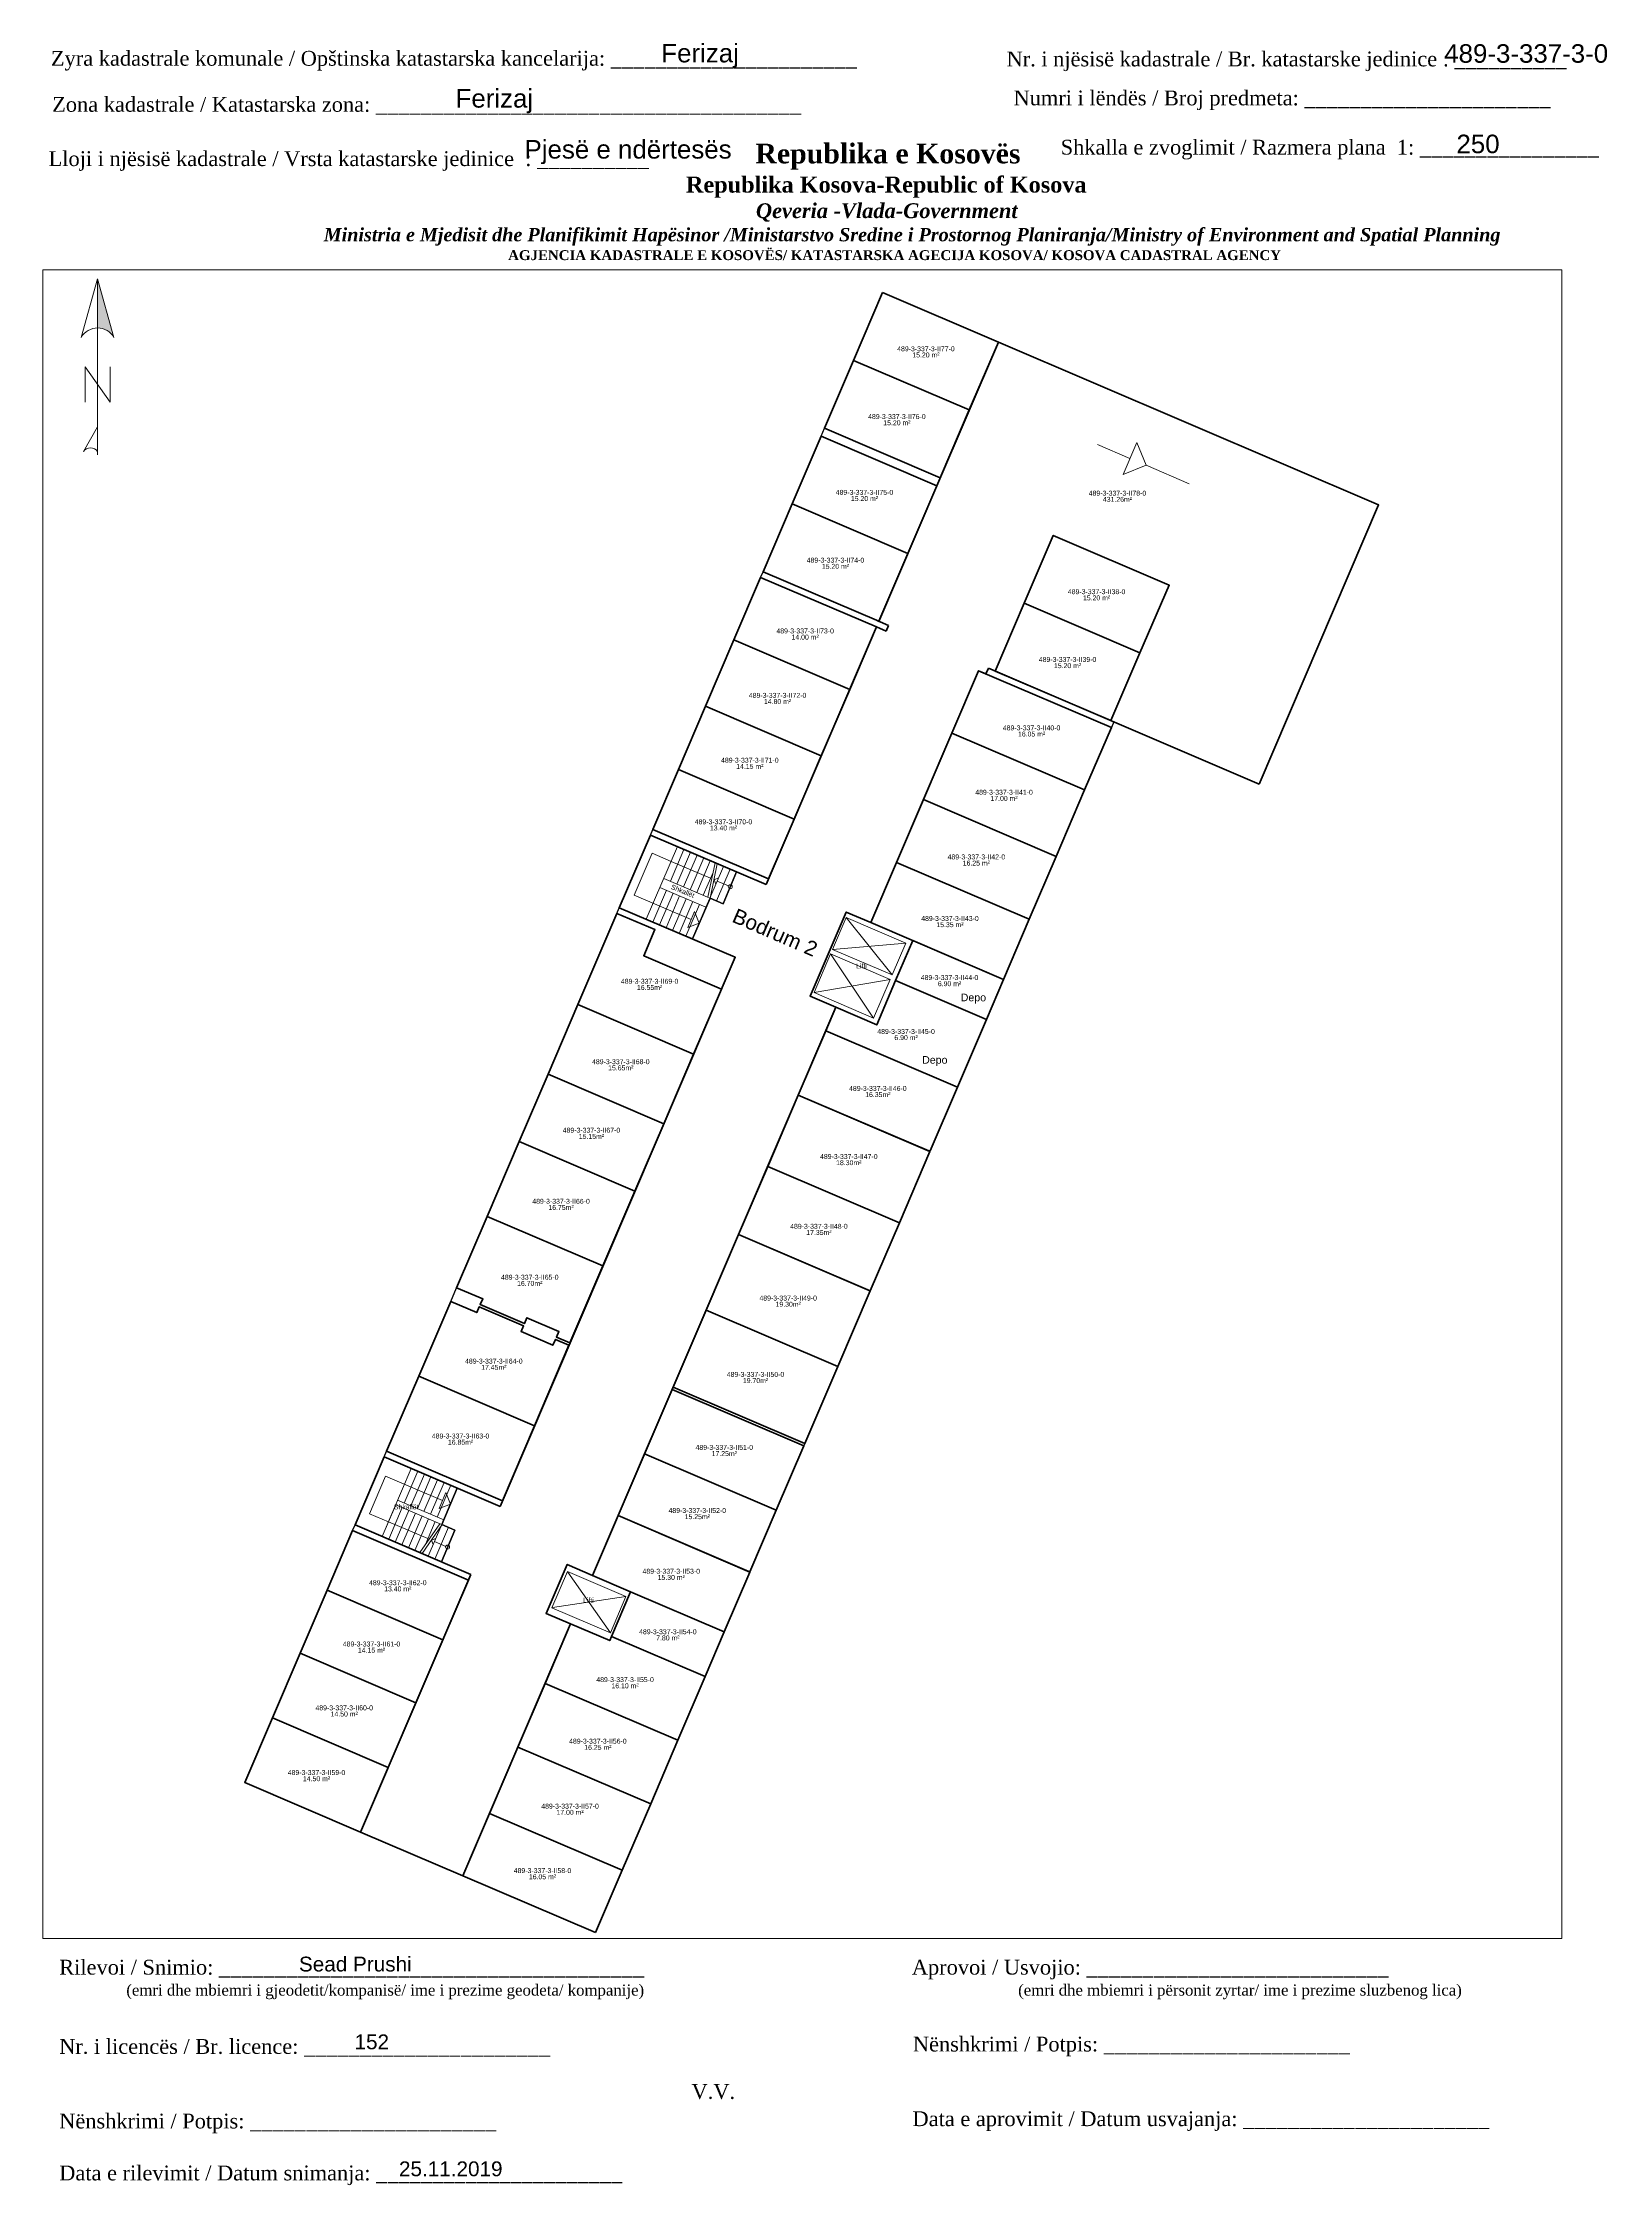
# Paper-space layout 'bodrumi-nj' of a CAD drawing. Header units: metres, sheet in millimetres. Extents: x 1 to 212, y 2 to 291.
# The model-space entities are those that its viewports show. They can reach past a viewport. Long polylines and large blocks are cut down to what shows.
import ezdxf
from ezdxf.enums import TextEntityAlignment as Align

# ---------------------------------------------------------------- set-up
doc = ezdxf.new("R2010")
doc.units = ezdxf.units.M
doc.layers.get('0').update_dxf_attribs({"lineweight": 0})
for name, color, linetype in [('Bodrumi_2_Unioni_337_Feri', 7, 'Continuous'), ('Nr te njesive', 7, 'Continuous'), ('siperfaqet e njesive', 7, 'Continuous')]:
    doc.layers.add(name, color=color, linetype=linetype)
for name, color, linetype, lineweight in [('depo', 1, 'Continuous', 0), ('Etazha', 7, 'Continuous', 0), ('Korniza e jashtme', 7, 'Continuous', 0), ('Korniza e jashtme txt', 7, 'Continuous', 0)]:
    doc.layers.add(name, color=color, linetype=linetype, lineweight=lineweight)
doc.styles.get("Standard").update_dxf_attribs({"font": 'arial.ttf'})

# ---------------------------------------------------------------- blocks, each defined once
blk = doc.blocks.new('*U54')
at = {"linetype": 'ByBlock', "lineweight": -2}
blk.add_hatch(color=0, dxfattribs=at).paths.add_polyline_path([(0, 562), (0, 301, -0.269143), (87, 250)])
at = {"color": 0, "linetype": 'ByBlock', "lineweight": -2}
for points in [[(87, 250, 0.580323), (-87, 250), (0, 562), (87, 250), (0, 562), (0, 300)], [(0, -356, 0.5), (-75, -356), (0, -225)]]:
    blk.add_lwpolyline(points, format="xyb", dxfattribs=at)
for points in [[(0, -375), (0, 562)], [(-66, -94), (-66, 94), (66, -94), (66, 94)]]:
    blk.add_lwpolyline(points, dxfattribs=at)

msp = doc.modelspace()

# ---------------------------------------------------------------- linework, layer by layer
at = {"lineweight": 35}
for p, q in [((7511880.627, 4693163.202, 623.177), (7511881.802, 4693165.949, 623.177)), ((7511880.627, 4693163.202, 623.177), (7511881.802, 4693165.949, 623.177)), ((7511881.802, 4693165.949, 623.177), (7511886.491, 4693163.942, 623.177)), ((7511881.802, 4693165.949, 623.177), (7511886.491, 4693163.942, 623.177)), ((7511884.002, 4693158.127, 623.177), (7511886.491, 4693163.942, 623.177)), ((7511886.491, 4693163.942, 623.177), (7511885.315, 4693161.196, 623.177)), ((7511886.491, 4693163.942, 623.177), (7511885.315, 4693161.196, 623.177)), ((7511886.491, 4693163.942, 623.177), (7511901.89, 4693157.352, 623.177)), ((7511886.491, 4693163.942, 623.177), (7511886.491, 4693163.942, 623.177)), ((7511880.627, 4693163.202, 623.177), (7511879.451, 4693160.456, 623.177)), ((7511880.627, 4693163.202, 623.177), (7511879.451, 4693160.456, 623.177)), ((7511885.315, 4693161.196, 623.177), (7511880.627, 4693163.202, 623.177)), ((7511885.315, 4693161.196, 623.177), (7511880.627, 4693163.202, 623.177)), ((7511885.315, 4693161.196, 623.177), (7511880.627, 4693163.202, 623.177)), ((7511885.315, 4693161.196, 623.177), (7511880.627, 4693163.202, 623.177)), ((7511884.14, 4693158.449, 623.177), (7511885.315, 4693161.196, 623.177)), ((7511884.14, 4693158.449, 623.177), (7511885.315, 4693161.196, 623.177)), ((7511879.451, 4693160.456, 623.177), (7511884.14, 4693158.449, 623.177)), ((7511879.451, 4693160.456, 623.177), (7511884.14, 4693158.449, 623.177)), ((7511878.138, 4693157.387, 623.177), (7511879.314, 4693160.134, 623.177)), ((7511879.314, 4693160.134, 623.177), (7511884.002, 4693158.127, 623.177)), ((7511881.649, 4693152.628, 623.177), (7511884.002, 4693158.127, 623.177)), ((7511884.002, 4693158.127, 623.177), (7511882.827, 4693155.381, 623.177)), ((7511884.002, 4693158.127, 623.177), (7511884.002, 4693158.127, 623.177)), ((7511878.138, 4693157.387, 623.177), (7511876.963, 4693154.641, 623.177)), ((7511882.827, 4693155.381, 623.177), (7511878.138, 4693157.387, 623.177)), ((7511882.827, 4693155.381, 623.177), (7511878.138, 4693157.387, 623.177)), ((7511901.89, 4693157.352, 623.177), (7511897.051, 4693146.044, 623.177)), ((7511888.714, 4693156.111, 623.177), (7511887.539, 4693153.364, 623.177)), ((7511893.403, 4693154.104, 623.177), (7511888.714, 4693156.111, 623.177)), ((7511881.651, 4693152.634, 623.177), (7511882.827, 4693155.381, 623.177)), ((7511875.783, 4693151.883, 623.177), (7511876.864, 4693154.411, 623.177)), ((7511876.864, 4693154.411, 623.177), (7511881.553, 4693152.405, 623.177)), ((7511876.963, 4693154.641, 623.177), (7511881.651, 4693152.634, 623.177)), ((7511892.227, 4693151.358, 623.177), (7511893.403, 4693154.104, 623.177)), ((7511882.042, 4693152.467, 623.177), (7511881.582, 4693152.664, 623.177)), ((7511881.582, 4693152.664, 623.177), (7511881.649, 4693152.628, 623.177)), ((7511886.363, 4693150.618, 623.177), (7511887.539, 4693153.364, 623.177)), ((7511887.539, 4693153.364, 623.177), (7511892.227, 4693151.358, 623.177)), ((7511887.539, 4693153.364, 623.177), (7511892.227, 4693151.358, 623.177)), ((7511875.783, 4693151.883, 623.177), (7511874.632, 4693149.194, 623.177)), ((7511880.471, 4693149.876, 623.177), (7511875.783, 4693151.883, 623.177)), ((7511880.471, 4693149.876, 623.177), (7511875.783, 4693151.883, 623.177)), ((7511877.088, 4693141.97, 623.177), (7511881.553, 4693152.405, 623.177)), ((7511881.553, 4693152.405, 623.177), (7511880.471, 4693149.876, 623.177)), ((7511881.553, 4693152.405, 623.177), (7511881.944, 4693152.237, 623.177)), ((7511881.944, 4693152.237, 623.177), (7511882.042, 4693152.467, 623.177)), ((7511892.227, 4693151.358, 623.177), (7511891.052, 4693148.611, 623.177)), ((7511885.69, 4693150.634, 623.177), (7511881.323, 4693140.429, 623.177)), ((7511884.608, 4693148.106, 623.177), (7511885.69, 4693150.634, 623.177)), ((7511885.69, 4693150.634, 623.177), (7511891.068, 4693148.332, 623.177)), ((7511885.989, 4693150.506, 623.177), (7511885.69, 4693150.634, 623.177)), ((7511886.087, 4693150.736, 623.177), (7511885.989, 4693150.506, 623.177)), ((7511897.051, 4693146.044, 623.177), (7511886.087, 4693150.736, 623.177)), ((7511891.052, 4693148.611, 623.177), (7511886.363, 4693150.618, 623.177)), ((7511873.534, 4693146.629, 623.177), (7511874.632, 4693149.194, 623.177)), ((7511874.632, 4693149.194, 623.177), (7511879.32, 4693147.188, 623.177)), ((7511874.632, 4693149.194, 623.177), (7511879.32, 4693147.188, 623.177)), ((7511879.32, 4693147.188, 623.177), (7511880.471, 4693149.876, 623.177)), ((7511891.068, 4693148.332, 623.177), (7511889.986, 4693145.804, 623.177)), ((7511884.608, 4693148.106, 623.177), (7511883.458, 4693145.417, 623.177)), ((7511889.986, 4693145.804, 623.177), (7511884.608, 4693148.106, 623.177)), ((7511889.986, 4693145.804, 623.177), (7511884.608, 4693148.106, 623.177)), ((7511873.534, 4693146.629, 623.177), (7511872.497, 4693144.206, 623.177)), ((7511878.223, 4693144.622, 623.177), (7511873.534, 4693146.629, 623.177)), ((7511878.223, 4693144.622, 623.177), (7511873.534, 4693146.629, 623.177)), ((7511879.32, 4693147.188, 623.177), (7511878.223, 4693144.622, 623.177)), ((7511888.836, 4693143.115, 623.177), (7511889.986, 4693145.804, 623.177)), ((7511883.458, 4693145.417, 623.177), (7511882.366, 4693142.866, 623.177)), ((7511883.458, 4693145.417, 623.177), (7511888.836, 4693143.115, 623.177)), ((7511888.836, 4693143.115, 623.177), (7511883.458, 4693145.417, 623.177)), ((7511871.14, 4693141.035, 623.177), (7511872.399, 4693143.976, 623.177)), ((7511872.399, 4693143.976, 623.177), (7511877.088, 4693141.97, 623.177)), ((7511872.497, 4693144.206, 623.177), (7511877.186, 4693142.2, 623.177)), ((7511877.186, 4693142.2, 623.177), (7511878.223, 4693144.622, 623.177)), ((7511887.744, 4693140.564, 623.177), (7511888.836, 4693143.115, 623.177)), ((7511882.366, 4693142.866, 623.177), (7511881.323, 4693140.429, 623.177)), ((7511882.366, 4693142.866, 623.177), (7511887.744, 4693140.564, 623.177)), ((7511887.744, 4693140.564, 623.177), (7511882.366, 4693142.866, 623.177)), ((7511869.46, 4693137.11, 623.177), (7511871.041, 4693140.805, 623.177)), ((7511871.041, 4693140.805, 623.177), (7511872.583, 4693140.145, 623.177)), ((7511875.828, 4693139.028, 623.177), (7511871.14, 4693141.035, 623.177)), ((7511880.335, 4693140.852, 623.177), (7511878.877, 4693137.446, 623.177)), ((7511881.323, 4693140.429, 623.177), (7511880.335, 4693140.852, 623.177)), ((7511881.323, 4693140.429, 623.177), (7511886.701, 4693138.128, 623.177)), ((7511886.701, 4693138.128, 623.177), (7511887.744, 4693140.564, 623.177)), ((7511872.583, 4693140.145, 623.177), (7511872.131, 4693139.091, 623.177)), ((7511883.024, 4693139.701, 623.177), (7511882.331, 4693138.083, 623.177)), ((7511886.701, 4693138.128, 623.177), (7511883.024, 4693139.701, 623.177)), ((7511866.31, 4693116.785, 623.177), (7511875.828, 4693139.028, 623.177)), ((7511872.131, 4693139.091, 623.177), (7511875.278, 4693137.741, 623.177)), ((7511882.331, 4693138.083, 623.177), (7511881.566, 4693136.296, 623.177)), ((7511882.331, 4693138.083, 623.177), (7511886.009, 4693136.51, 623.177)), ((7511886.009, 4693136.51, 623.177), (7511882.331, 4693138.083, 623.177)), ((7511886.009, 4693136.51, 623.177), (7511886.701, 4693138.128, 623.177)), ((7511869.46, 4693137.11, 623.177), (7511868.254, 4693134.292, 623.177)), ((7511874.149, 4693135.103, 623.177), (7511869.46, 4693137.11, 623.177)), ((7511874.149, 4693135.103, 623.177), (7511869.46, 4693137.11, 623.177)), ((7511879.911, 4693137.004, 623.177), (7511870.06, 4693113.984, 623.177)), ((7511875.278, 4693137.741, 623.177), (7511874.149, 4693135.103, 623.177)), ((7511878.877, 4693137.446, 623.177), (7511879.911, 4693137.004, 623.177)), ((7511879.911, 4693137.004, 623.177), (7511879.5, 4693136.043, 623.177)), ((7511881.566, 4693136.296, 623.177), (7511879.911, 4693137.004, 623.177)), ((7511879.5, 4693136.043, 623.177), (7511878.389, 4693133.446, 623.177)), ((7511879.5, 4693136.043, 623.177), (7511884.833, 4693133.761, 623.177)), ((7511884.833, 4693133.761, 623.177), (7511879.5, 4693136.043, 623.177)), ((7511884.833, 4693133.761, 623.177), (7511886.009, 4693136.51, 623.177)), ((7511867.086, 4693131.561, 623.177), (7511868.254, 4693134.292, 623.177)), ((7511868.254, 4693134.292, 623.177), (7511872.943, 4693132.285, 623.177)), ((7511868.254, 4693134.292, 623.177), (7511872.943, 4693132.285, 623.177)), ((7511872.943, 4693132.285, 623.177), (7511874.149, 4693135.103, 623.177)), ((7511877.15, 4693130.55, 623.177), (7511878.389, 4693133.446, 623.177)), ((7511878.389, 4693133.446, 623.177), (7511883.675, 4693131.184, 623.177)), ((7511878.389, 4693133.446, 623.177), (7511883.721, 4693131.164, 623.177)), ((7511883.731, 4693131.187, 623.177), (7511884.833, 4693133.761, 623.177)), ((7511872.943, 4693132.285, 623.177), (7511871.774, 4693129.555, 623.177)), ((7511865.789, 4693128.532, 623.177), (7511867.086, 4693131.561, 623.177)), ((7511867.086, 4693131.561, 623.177), (7511871.774, 4693129.555, 623.177)), ((7511871.774, 4693129.555, 623.177), (7511867.086, 4693131.561, 623.177)), ((7511883.721, 4693131.164, 623.177), (7511882.482, 4693128.268, 623.177)), ((7511883.675, 4693131.184, 623.177), (7511883.731, 4693131.187, 623.177)), ((7511877.15, 4693130.55, 623.177), (7511875.969, 4693127.792, 623.177)), ((7511882.482, 4693128.268, 623.177), (7511877.15, 4693130.55, 623.177)), ((7511882.482, 4693128.268, 623.177), (7511877.15, 4693130.55, 623.177)), ((7511871.774, 4693129.555, 623.177), (7511870.478, 4693126.526, 623.177)), ((7511865.789, 4693128.532, 623.177), (7511864.552, 4693125.641, 623.177)), ((7511870.478, 4693126.526, 623.177), (7511865.789, 4693128.532, 623.177)), ((7511870.478, 4693126.526, 623.177), (7511865.789, 4693128.532, 623.177)), ((7511881.301, 4693125.51, 623.177), (7511882.482, 4693128.268, 623.177)), ((7511875.969, 4693127.792, 623.177), (7511874.661, 4693124.735, 623.177)), ((7511875.969, 4693127.792, 623.177), (7511881.255, 4693125.53, 623.177)), ((7511881.301, 4693125.51, 623.177), (7511875.969, 4693127.792, 623.177)), ((7511869.142, 4693123.405, 623.177), (7511870.478, 4693126.526, 623.177)), ((7511864.552, 4693125.641, 623.177), (7511865.609, 4693125.189, 623.177)), ((7511863.018, 4693122.056, 623.177), (7511864.316, 4693125.09, 623.177)), ((7511864.316, 4693125.09, 623.177), (7511865.373, 4693124.637, 623.177)), ((7511865.373, 4693124.637, 623.177), (7511865.472, 4693124.867, 623.177)), ((7511865.472, 4693124.867, 623.177), (7511867.264, 4693124.1, 623.177)), ((7511865.609, 4693125.189, 623.177), (7511865.511, 4693124.959, 623.177)), ((7511865.511, 4693124.959, 623.177), (7511867.304, 4693124.192, 623.177)), ((7511879.993, 4693122.453, 623.177), (7511881.301, 4693125.51, 623.177)), ((7511881.255, 4693125.53, 623.177), (7511881.301, 4693125.51, 623.177)), ((7511867.264, 4693124.1, 623.177), (7511867.166, 4693123.87, 623.177)), ((7511867.166, 4693123.87, 623.177), (7511868.453, 4693123.319, 623.177)), ((7511867.304, 4693124.192, 623.177), (7511867.402, 4693124.421, 623.177)), ((7511867.402, 4693124.421, 623.177), (7511868.689, 4693123.871, 623.177)), ((7511868.689, 4693123.871, 623.177), (7511868.591, 4693123.641, 623.177)), ((7511874.661, 4693124.735, 623.177), (7511873.323, 4693121.61, 623.177)), ((7511874.661, 4693124.735, 623.177), (7511879.993, 4693122.453, 623.177)), ((7511879.993, 4693122.453, 623.177), (7511874.661, 4693124.735, 623.177)), ((7511874.661, 4693124.735, 623.177), (7511874.661, 4693124.735, 623.177)), ((7511869.103, 4693123.313, 623.177), (7511867.706, 4693120.049, 623.177)), ((7511868.453, 4693123.319, 623.177), (7511868.551, 4693123.549, 623.177)), ((7511868.551, 4693123.549, 623.177), (7511869.103, 4693123.313, 623.177)), ((7511868.591, 4693123.641, 623.177), (7511869.142, 4693123.405, 623.177)), ((7511878.656, 4693119.328, 623.177), (7511879.993, 4693122.453, 623.177)), ((7511863.018, 4693122.056, 623.177), (7511861.719, 4693119.022, 623.177)), ((7511867.706, 4693120.049, 623.177), (7511863.018, 4693122.056, 623.177)), ((7511867.706, 4693120.049, 623.177), (7511863.018, 4693122.056, 623.177)), ((7511872.168, 4693118.909, 623.177), (7511873.286, 4693121.523, 623.177)), ((7511873.286, 4693121.523, 623.177), (7511878.618, 4693119.241, 623.177)), ((7511873.323, 4693121.61, 623.177), (7511878.656, 4693119.328, 623.177)), ((7511866.408, 4693117.015, 623.177), (7511867.706, 4693120.049, 623.177)), ((7511860.441, 4693116.034, 623.177), (7511861.621, 4693118.792, 623.177)), ((7511861.621, 4693118.792, 623.177), (7511866.31, 4693116.785, 623.177)), ((7511861.719, 4693119.022, 623.177), (7511866.408, 4693117.015, 623.177)), ((7511872.168, 4693118.909, 623.177), (7511871.1, 4693116.415, 623.177)), ((7511877.5, 4693116.627, 623.177), (7511872.168, 4693118.909, 623.177)), ((7511877.5, 4693116.627, 623.177), (7511872.168, 4693118.909, 623.177)), ((7511878.618, 4693119.241, 623.177), (7511877.5, 4693116.627, 623.177)), ((7511871.1, 4693116.415, 623.177), (7511870.06, 4693113.984, 623.177)), ((7511871.1, 4693116.415, 623.177), (7511876.385, 4693114.148, 623.177)), ((7511876.433, 4693114.128, 623.177), (7511871.1, 4693116.415, 623.177)), ((7511876.431, 4693114.129, 623.177), (7511877.5, 4693116.627, 623.177)), ((7511860.342, 4693115.804, 623.177), (7511859.309, 4693113.391, 623.177)), ((7511865.031, 4693113.798, 623.177), (7511860.342, 4693115.804, 623.177)), ((7511865.129, 4693114.027, 623.177), (7511860.441, 4693116.034, 623.177)), ((7511869.026, 4693114.427, 623.177), (7511868.18, 4693112.45, 623.177)), ((7511870.06, 4693113.984, 623.177), (7511869.026, 4693114.427, 623.177)), ((7511860.664, 4693103.593, 623.177), (7511865.129, 4693114.027, 623.177)), ((7511863.998, 4693111.384, 623.177), (7511865.031, 4693113.798, 623.177)), ((7511870.06, 4693113.984, 623.177), (7511871.6, 4693113.325, 623.177)), ((7511875.392, 4693111.702, 623.177), (7511876.433, 4693114.128, 623.177)), ((7511876.385, 4693114.148, 623.177), (7511876.431, 4693114.129, 623.177)), ((7511858.217, 4693110.839, 623.177), (7511859.309, 4693113.391, 623.177)), ((7511859.309, 4693113.391, 623.177), (7511863.998, 4693111.384, 623.177)), ((7511859.309, 4693113.391, 623.177), (7511863.998, 4693111.384, 623.177)), ((7511870.825, 4693111.514, 623.177), (7511871.6, 4693113.325, 623.177)), ((7511871.6, 4693113.325, 623.177), (7511875.392, 4693111.702, 623.177)), ((7511871.6, 4693113.325, 623.177), (7511875.392, 4693111.702, 623.177)), ((7511869.168, 4693112.027, 623.177), (7511864.801, 4693101.822, 623.177)), ((7511869.168, 4693112.027, 623.177), (7511868.135, 4693109.614, 623.177)), ((7511868.18, 4693112.45, 623.177), (7511869.168, 4693112.027, 623.177)), ((7511870.754, 4693111.348, 623.177), (7511869.168, 4693112.027, 623.177)), ((7511863.998, 4693111.384, 623.177), (7511862.906, 4693108.833, 623.177)), ((7511870.824, 4693111.514, 623.177), (7511870.754, 4693111.348, 623.177)), ((7511874.616, 4693109.891, 623.177), (7511870.824, 4693111.514, 623.177)), ((7511874.615, 4693109.892, 623.177), (7511870.825, 4693111.514, 623.177)), ((7511875.392, 4693111.702, 623.177), (7511874.615, 4693109.892, 623.177)), ((7511858.217, 4693110.839, 623.177), (7511857.096, 4693108.219, 623.177)), ((7511862.906, 4693108.833, 623.177), (7511858.217, 4693110.839, 623.177)), ((7511862.906, 4693108.833, 623.177), (7511858.217, 4693110.839, 623.177)), ((7511868.135, 4693109.614, 623.177), (7511867.033, 4693107.039, 623.177)), ((7511868.135, 4693109.614, 623.177), (7511873.513, 4693107.312, 623.177)), ((7511873.513, 4693107.312, 623.177), (7511868.135, 4693109.614, 623.177)), ((7511873.513, 4693107.312, 623.177), (7511874.616, 4693109.891, 623.177)), ((7511861.785, 4693106.213, 623.177), (7511862.906, 4693108.833, 623.177)), ((7511855.975, 4693105.599, 623.177), (7511857.096, 4693108.219, 623.177)), ((7511857.096, 4693108.219, 623.177), (7511861.785, 4693106.213, 623.177)), ((7511857.096, 4693108.219, 623.177), (7511861.785, 4693106.213, 623.177)), ((7511867.033, 4693107.039, 623.177), (7511865.883, 4693104.35, 623.177)), ((7511867.033, 4693107.039, 623.177), (7511872.412, 4693104.738, 623.177)), ((7511872.412, 4693104.738, 623.177), (7511867.033, 4693107.039, 623.177)), ((7511872.412, 4693104.738, 623.177), (7511873.513, 4693107.312, 623.177)), ((7511861.785, 4693106.213, 623.177), (7511860.664, 4693103.593, 623.177)), ((7511860.664, 4693103.593, 623.177), (7511855.975, 4693105.599, 623.177)), ((7511865.883, 4693104.35, 623.177), (7511864.801, 4693101.822, 623.177)), ((7511865.883, 4693104.35, 623.177), (7511871.261, 4693102.049, 623.177)), ((7511871.261, 4693102.049, 623.177), (7511865.883, 4693104.35, 623.177)), ((7511871.261, 4693102.049, 623.177), (7511872.412, 4693104.738, 623.177)), ((7511864.801, 4693101.822, 623.177), (7511860.664, 4693103.593, 623.177)), ((7511864.801, 4693101.822, 623.177), (7511870.179, 4693099.521, 623.177)), ((7511870.179, 4693099.521, 623.177), (7511871.261, 4693102.049, 623.177))]:
    msp.add_line(p, q, dxfattribs=at).dxf.unprotected_set("ltscale", 0)
for p, q in [((7511890.507, 4693159.794, 623.177), (7511891.823, 4693159.231, 623.177)), ((7511891.545, 4693158.581, 623.177), (7511892.101, 4693159.881, 623.177)), ((7511892.101, 4693159.881, 623.177), (7511892.473, 4693158.952, 623.177)), ((7511892.473, 4693158.952, 623.177), (7511891.545, 4693158.581, 623.177)), ((7511892.473, 4693158.952, 623.177), (7511894.222, 4693158.204, 623.177)), ((7511871.746, 4693141.537, 623.177), (7511872.473, 4693143.237, 623.177)), ((7511872.233, 4693140.567, 623.177), (7511873.492, 4693143.509, 623.177)), ((7511872.473, 4693143.237, 623.177), (7511873.237, 4693142.911, 623.177)), ((7511872.941, 4693142.221, 623.177), (7511875.341, 4693141.195, 623.177)), ((7511872.784, 4693141.854, 623.177), (7511874.65, 4693141.055, 623.177)), ((7511861.676, 4693118.007, 623.177), (7511861.027, 4693116.49, 623.177)), ((7511862.714, 4693118.324, 623.177), (7511861.534, 4693115.566, 623.177)), ((7511862.164, 4693117.037, 623.177), (7511864.03, 4693116.238, 623.177)), ((7511861.027, 4693116.49, 623.177), (7511861.79, 4693116.164, 623.177)), ((7511862.085, 4693116.853, 623.177), (7511864.484, 4693115.826, 623.177))]:
    msp.add_line(p, q).dxf.unprotected_set("ltscale", 0)
for p, q in [((7511875.892, 4693142.482, 623.177), (7511875.341, 4693141.195, 623.177)), ((7511874.808, 4693141.423, 623.177), (7511874.1, 4693139.768, 623.177)), ((7511864.581, 4693117.525, 623.177), (7511863.951, 4693116.054, 623.177)), ((7511864.484, 4693115.826, 623.177), (7511863.934, 4693114.539, 623.177))]:
    msp.add_line(p, q)
at = {"elevation": 623.177}
for points in [[(7511873.208, 4693142.107), (7511873.759, 4693143.394)], [(7511873.475, 4693141.993), (7511874.026, 4693143.28)], [(7511873.741, 4693141.879), (7511874.292, 4693143.166)], [(7511874.008, 4693141.765), (7511874.559, 4693143.052)], [(7511874.836, 4693142.226), (7511873.237, 4693142.911)], [(7511874.275, 4693141.651), (7511874.825, 4693142.938)], [(7511874.541, 4693141.537), (7511874.937, 4693142.463)], [(7511874.733, 4693141.455), (7511875.017, 4693142.856)], [(7511874.808, 4693141.423), (7511875.359, 4693142.71)], [(7511874.827, 4693141.415), (7511875.111, 4693142.816)], [(7511874.979, 4693142.167), (7511875.157, 4693142.238)], [(7511874.979, 4693142.167), (7511875.051, 4693141.99)], [(7511875.074, 4693141.309), (7511875.625, 4693142.596)], [(7511875.563, 4693141.916), (7511875.103, 4693142.112)], [(7511875.668, 4693141.958), (7511875.892, 4693142.482)], [(7511872.5, 4693140.452), (7511873.051, 4693141.74)], [(7511872.766, 4693140.338), (7511873.317, 4693141.625)], [(7511873.033, 4693140.224), (7511873.584, 4693141.511)], [(7511873.3, 4693140.11), (7511873.851, 4693141.397)], [(7511873.566, 4693139.996), (7511874.117, 4693141.283)], [(7511875.341, 4693141.195), (7511875.605, 4693141.811)], [(7511873.833, 4693139.882), (7511874.384, 4693141.169)], [(7511874.375, 4693140.411), (7511874.189, 4693140.876), (7511873.911, 4693140.226), (7511874.375, 4693140.411)], [(7511874.1, 4693139.768), (7511874.65, 4693141.055)], [(7511880.329, 4693140.637), (7511882.19, 4693138.313)], [(7511882.742, 4693139.604), (7511879.776, 4693139.346)], [(7511879.698, 4693139.162), (7511881.442, 4693136.566)], [(7511882.111, 4693138.129), (7511879.029, 4693137.599)], [(7511862.981, 4693118.21), (7511862.43, 4693116.923)], [(7511863.248, 4693118.096), (7511862.697, 4693116.809)], [(7511863.514, 4693117.982), (7511862.963, 4693116.695)], [(7511863.781, 4693117.868), (7511863.23, 4693116.581)], [(7511864.047, 4693117.754), (7511863.497, 4693116.466)], [(7511864.314, 4693117.639), (7511863.763, 4693116.352)], [(7511864.305, 4693116.882), (7511863.841, 4693116.696), (7511864.119, 4693117.346), (7511864.305, 4693116.882)], [(7511864.581, 4693117.525), (7511864.03, 4693116.238)], [(7511862.046, 4693116.761), (7511861.534, 4693115.566)], [(7511863.389, 4693115.479), (7511861.79, 4693116.164)], [(7511862.351, 4693116.739), (7511861.801, 4693115.452)], [(7511862.618, 4693116.625), (7511862.067, 4693115.338)], [(7511862.885, 4693116.511), (7511862.334, 4693115.224)], [(7511863.151, 4693116.397), (7511862.6, 4693115.11)], [(7511863.418, 4693116.283), (7511862.867, 4693114.996)], [(7511863.876, 4693116.086), (7511863.059, 4693114.913)], [(7511863.685, 4693116.169), (7511863.288, 4693115.243)], [(7511863.97, 4693116.046), (7511863.153, 4693114.873)], [(7511863.951, 4693116.054), (7511863.4, 4693114.767)], [(7511863.531, 4693115.416), (7511863.708, 4693115.487)], [(7511863.531, 4693115.416), (7511863.602, 4693115.239)], [(7511864.116, 4693115.168), (7511863.656, 4693115.365)], [(7511864.218, 4693115.94), (7511863.667, 4693114.653)], [(7511864.484, 4693115.826), (7511864.221, 4693115.21)], [(7511864.158, 4693115.063), (7511863.934, 4693114.539)], [(7511870.779, 4693111.664), (7511869.052, 4693114.122)], [(7511871.409, 4693113.135), (7511868.438, 4693112.687)]]:
    msp.add_lwpolyline(points, dxfattribs=at)
at = {"elevation": 623.177, "flags": 128}
for points in [[(7511875.892, 4693142.482), (7511875.341, 4693141.195)], [(7511874.808, 4693141.423), (7511874.1, 4693139.768)]]:
    msp.add_lwpolyline(points, dxfattribs=at)
at = {"ltscale": 10, "elevation": 623.177}
for points in [[(7511871.746, 4693141.537), (7511874.05, 4693140.551)], [(7511874.65, 4693141.055), (7511874.808, 4693141.423)], [(7511861.676, 4693118.007), (7511863.98, 4693117.021)], [(7511864.03, 4693116.238), (7511863.951, 4693116.054)]]:
    msp.add_lwpolyline(points, dxfattribs=at)
at = {"elevation": 623.177}
for points in [[(7511879.776, 4693139.346), (7511882.19, 4693138.313), (7511882.742, 4693139.604), (7511880.329, 4693140.637)], [(7511879.698, 4693139.162), (7511882.111, 4693138.129), (7511881.442, 4693136.566), (7511879.029, 4693137.599)], [(7511869.042, 4693114.148), (7511871.409, 4693113.135), (7511870.779, 4693111.664), (7511868.412, 4693112.677)]]:
    msp.add_lwpolyline(points, close=True, dxfattribs=at)
for centre in [(7511875.636, 4693141.884, 623.177), (7511864.189, 4693115.137, 623.177)]:
    msp.add_circle(centre, 0.08)
at = {"layer": 'Bodrumi_2_Unioni_337_Feri'}
for points in [[(7511886.491, 4693163.942), (7511885.315, 4693161.196), (7511880.627, 4693163.202), (7511881.802, 4693165.949), (7511886.491, 4693163.942)], [(7511886.491, 4693163.942), (7511901.89, 4693157.352), (7511897.051, 4693146.044), (7511891.167, 4693148.562), (7511891.068, 4693148.332), (7511885.989, 4693150.506), (7511885.69, 4693150.634), (7511884.608, 4693148.106), (7511883.457, 4693145.417), (7511882.366, 4693142.866), (7511881.323, 4693140.429), (7511880.335, 4693140.852), (7511878.877, 4693137.446), (7511879.911, 4693137.004), (7511879.5, 4693136.043), (7511878.389, 4693133.446), (7511877.15, 4693130.55), (7511875.969, 4693127.792), (7511874.661, 4693124.735), (7511873.323, 4693121.61), (7511878.656, 4693119.328), (7511878.618, 4693119.241), (7511873.286, 4693121.523), (7511872.168, 4693118.909), (7511871.1, 4693116.415), (7511870.06, 4693113.984), (7511869.026, 4693114.427), (7511868.18, 4693112.45), (7511869.168, 4693112.027), (7511868.135, 4693109.614), (7511867.033, 4693107.039), (7511865.883, 4693104.35), (7511864.801, 4693101.822), (7511860.664, 4693103.593), (7511861.785, 4693106.213), (7511862.906, 4693108.833), (7511863.998, 4693111.384), (7511865.031, 4693113.798), (7511860.342, 4693115.804), (7511860.441, 4693116.034), (7511863.934, 4693114.539), (7511864.484, 4693115.826), (7511863.951, 4693116.054), (7511864.581, 4693117.525), (7511861.621, 4693118.792), (7511861.719, 4693119.022), (7511866.408, 4693117.015), (7511867.706, 4693120.049), (7511869.103, 4693123.313), (7511868.551, 4693123.549), (7511868.453, 4693123.319), (7511867.166, 4693123.87), (7511867.264, 4693124.1), (7511865.472, 4693124.867), (7511865.373, 4693124.637), (7511864.316, 4693125.09), (7511864.552, 4693125.641), (7511865.609, 4693125.189), (7511865.511, 4693124.959), (7511867.304, 4693124.192), (7511867.402, 4693124.421), (7511868.689, 4693123.871), (7511868.591, 4693123.641), (7511869.142, 4693123.405), (7511870.478, 4693126.526), (7511871.774, 4693129.555), (7511872.943, 4693132.285), (7511874.149, 4693135.103), (7511875.278, 4693137.741), (7511875.828, 4693139.028), (7511874.1, 4693139.768), (7511874.827, 4693141.415), (7511875.341, 4693141.194), (7511875.892, 4693142.482), (7511872.399, 4693143.977), (7511872.497, 4693144.206), (7511877.186, 4693142.2), (7511878.223, 4693144.622), (7511879.321, 4693147.188), (7511880.471, 4693149.876), (7511881.553, 4693152.405), (7511876.864, 4693154.411), (7511876.963, 4693154.641), (7511881.582, 4693152.664), (7511881.651, 4693152.634), (7511882.827, 4693155.381), (7511884.002, 4693158.127), (7511879.314, 4693160.134), (7511879.451, 4693160.456), (7511884.14, 4693158.449), (7511885.315, 4693161.196), (7511886.491, 4693163.942)], [(7511885.315, 4693161.196), (7511884.14, 4693158.449), (7511879.451, 4693160.456), (7511880.627, 4693163.202), (7511885.315, 4693161.196)], [(7511884.002, 4693158.127), (7511882.827, 4693155.381), (7511878.138, 4693157.387), (7511879.314, 4693160.134), (7511884.002, 4693158.127)], [(7511882.827, 4693155.381), (7511881.651, 4693152.634), (7511881.582, 4693152.664), (7511876.963, 4693154.641), (7511878.138, 4693157.387), (7511882.827, 4693155.381)], [(7511887.538, 4693153.364), (7511886.363, 4693150.618), (7511891.052, 4693148.611), (7511892.227, 4693151.358), (7511893.403, 4693154.104), (7511888.714, 4693156.111), (7511887.538, 4693153.364)], [(7511893.403, 4693154.104), (7511892.227, 4693151.358), (7511887.538, 4693153.364), (7511888.714, 4693156.111), (7511893.403, 4693154.104)], [(7511881.553, 4693152.405), (7511880.471, 4693149.876), (7511875.782, 4693151.883), (7511876.864, 4693154.411), (7511881.553, 4693152.405)], [(7511892.227, 4693151.358), (7511891.052, 4693148.611), (7511886.363, 4693150.618), (7511887.538, 4693153.364), (7511892.227, 4693151.358)], [(7511880.471, 4693149.876), (7511879.321, 4693147.188), (7511874.632, 4693149.194), (7511875.782, 4693151.883), (7511880.471, 4693149.876)], [(7511885.989, 4693150.506), (7511891.068, 4693148.332), (7511889.986, 4693145.804), (7511884.608, 4693148.106), (7511885.69, 4693150.634), (7511885.989, 4693150.506)], [(7511879.321, 4693147.188), (7511878.223, 4693144.622), (7511873.534, 4693146.629), (7511874.632, 4693149.194), (7511879.321, 4693147.188)], [(7511889.986, 4693145.804), (7511888.836, 4693143.115), (7511883.457, 4693145.417), (7511884.608, 4693148.106), (7511889.986, 4693145.804)], [(7511878.223, 4693144.622), (7511877.186, 4693142.2), (7511872.497, 4693144.206), (7511873.534, 4693146.629), (7511878.223, 4693144.622)], [(7511888.836, 4693143.115), (7511887.744, 4693140.564), (7511882.366, 4693142.866), (7511883.457, 4693145.417), (7511888.836, 4693143.115)], [(7511875.892, 4693142.482), (7511875.341, 4693141.194), (7511874.827, 4693141.415), (7511874.1, 4693139.768), (7511871.14, 4693141.035), (7511872.399, 4693143.977), (7511875.892, 4693142.482)], [(7511887.744, 4693140.564), (7511886.701, 4693138.128), (7511883.024, 4693139.701), (7511881.323, 4693140.429), (7511882.366, 4693142.866), (7511887.744, 4693140.564)], [(7511872.583, 4693140.145), (7511872.132, 4693139.091), (7511875.278, 4693137.741), (7511874.149, 4693135.103), (7511869.46, 4693137.11), (7511871.042, 4693140.805), (7511872.583, 4693140.145)], [(7511875.278, 4693137.741), (7511872.132, 4693139.091), (7511872.583, 4693140.145), (7511871.042, 4693140.805), (7511871.14, 4693141.035), (7511874.1, 4693139.768), (7511875.828, 4693139.028), (7511875.278, 4693137.741)], [(7511881.323, 4693140.429), (7511883.024, 4693139.701), (7511882.331, 4693138.083), (7511881.566, 4693136.296), (7511879.911, 4693137.004), (7511878.877, 4693137.446), (7511880.335, 4693140.852), (7511881.323, 4693140.429)], [(7511886.701, 4693138.128), (7511886.009, 4693136.51), (7511882.331, 4693138.083), (7511883.024, 4693139.701), (7511886.701, 4693138.128)], [(7511886.009, 4693136.51), (7511884.833, 4693133.761), (7511879.5, 4693136.043), (7511879.911, 4693137.004), (7511881.566, 4693136.296), (7511882.331, 4693138.083), (7511886.009, 4693136.51)], [(7511874.149, 4693135.103), (7511872.943, 4693132.285), (7511868.254, 4693134.292), (7511869.46, 4693137.11), (7511874.149, 4693135.103)], [(7511884.833, 4693133.761), (7511883.731, 4693131.187), (7511883.675, 4693131.184), (7511878.389, 4693133.446), (7511879.5, 4693136.043), (7511884.833, 4693133.761)], [(7511872.943, 4693132.285), (7511871.774, 4693129.555), (7511867.086, 4693131.561), (7511868.254, 4693134.292), (7511872.943, 4693132.285)], [(7511883.675, 4693131.184), (7511883.721, 4693131.164), (7511882.482, 4693128.268), (7511877.15, 4693130.55), (7511878.389, 4693133.446), (7511883.675, 4693131.184)], [(7511871.774, 4693129.555), (7511870.478, 4693126.526), (7511865.789, 4693128.532), (7511867.086, 4693131.561), (7511871.774, 4693129.555)], [(7511882.482, 4693128.268), (7511881.301, 4693125.51), (7511881.255, 4693125.53), (7511875.969, 4693127.792), (7511877.15, 4693130.55), (7511882.482, 4693128.268)], [(7511870.478, 4693126.526), (7511869.142, 4693123.405), (7511868.591, 4693123.641), (7511868.689, 4693123.871), (7511867.402, 4693124.421), (7511867.304, 4693124.192), (7511865.511, 4693124.959), (7511865.609, 4693125.189), (7511864.552, 4693125.641), (7511865.789, 4693128.532), (7511870.478, 4693126.526)], [(7511881.255, 4693125.53), (7511881.301, 4693125.51), (7511879.993, 4693122.453), (7511874.661, 4693124.735), (7511875.969, 4693127.792), (7511881.255, 4693125.53)], [(7511865.373, 4693124.637), (7511865.472, 4693124.867), (7511867.264, 4693124.1), (7511867.166, 4693123.87), (7511868.453, 4693123.319), (7511868.551, 4693123.549), (7511869.103, 4693123.313), (7511867.706, 4693120.049), (7511863.018, 4693122.056), (7511864.316, 4693125.09), (7511865.373, 4693124.637)], [(7511879.993, 4693122.453), (7511878.656, 4693119.328), (7511873.323, 4693121.61), (7511874.661, 4693124.735), (7511879.993, 4693122.453)], [(7511867.706, 4693120.049), (7511866.408, 4693117.015), (7511861.719, 4693119.022), (7511863.018, 4693122.056), (7511867.706, 4693120.049)], [(7511878.618, 4693119.241), (7511877.5, 4693116.627), (7511872.168, 4693118.909), (7511873.286, 4693121.523), (7511878.618, 4693119.241)], [(7511864.581, 4693117.525), (7511863.951, 4693116.054), (7511864.484, 4693115.826), (7511863.934, 4693114.539), (7511860.441, 4693116.034), (7511861.621, 4693118.792), (7511864.581, 4693117.525)], [(7511877.5, 4693116.627), (7511876.431, 4693114.129), (7511876.385, 4693114.148), (7511871.1, 4693116.415), (7511872.168, 4693118.909), (7511877.5, 4693116.627)], [(7511876.385, 4693114.148), (7511876.431, 4693114.129), (7511876.433, 4693114.128), (7511875.392, 4693111.702), (7511871.6, 4693113.325), (7511870.06, 4693113.984), (7511871.1, 4693116.415), (7511876.385, 4693114.148)], [(7511865.031, 4693113.798), (7511863.998, 4693111.384), (7511859.309, 4693113.391), (7511860.342, 4693115.804), (7511865.031, 4693113.798)], [(7511870.06, 4693113.984), (7511871.6, 4693113.325), (7511870.824, 4693111.514), (7511870.754, 4693111.348), (7511869.168, 4693112.027), (7511868.18, 4693112.45), (7511869.026, 4693114.427), (7511870.06, 4693113.984)], [(7511863.998, 4693111.384), (7511862.906, 4693108.833), (7511858.218, 4693110.839), (7511859.309, 4693113.391), (7511863.998, 4693111.384)], [(7511875.392, 4693111.702), (7511874.616, 4693109.891), (7511870.824, 4693111.514), (7511871.6, 4693113.325), (7511875.392, 4693111.702)], [(7511870.754, 4693111.348), (7511870.824, 4693111.514), (7511874.616, 4693109.891), (7511873.513, 4693107.312), (7511868.135, 4693109.614), (7511869.168, 4693112.027), (7511870.754, 4693111.348)], [(7511862.906, 4693108.833), (7511861.785, 4693106.213), (7511857.096, 4693108.219), (7511858.218, 4693110.839), (7511862.906, 4693108.833)], [(7511873.513, 4693107.312), (7511872.412, 4693104.738), (7511867.033, 4693107.039), (7511868.135, 4693109.614), (7511873.513, 4693107.312)], [(7511861.785, 4693106.213), (7511860.664, 4693103.593), (7511855.975, 4693105.599), (7511857.096, 4693108.219), (7511861.785, 4693106.213)], [(7511872.412, 4693104.738), (7511871.261, 4693102.049), (7511865.883, 4693104.35), (7511867.033, 4693107.039), (7511872.412, 4693104.738)], [(7511871.261, 4693102.049), (7511870.179, 4693099.521), (7511864.801, 4693101.822), (7511865.883, 4693104.35), (7511871.261, 4693102.049)]]:
    msp.add_lwpolyline(points, close=True, dxfattribs=at)

# ---------------------------------------------------------------- texts
at = {"layer": 'depo', "color": 1, "char_height": 0.3083, "width": 2.71599, "attachment_point": 1}
for insert in [(7511884.967, 4693137.554, 623.177), (7511883.403, 4693135.026, 623.177)]:
    msp.add_mtext('Depo', dxfattribs=dict(at, insert=insert))
at = {"layer": 'Etazha', "insert": (7511875.902, 4693141.029), "char_height": 0.6, "attachment_point": 1, "rotation": 336.5816}
msp.add_mtext_dynamic_manual_height_columns('Bodrum 2', width=5.19083, gutter_width=1, heights=[0], dxfattribs=at)
at = {"layer": 'Nr te njesive'}
for s, p in [('489-3-337-3-II77-0', (7511883.559, 4693163.572)), ('489-3-337-3-II76-0', (7511882.383, 4693160.826)), ('489-3-337-3-II75-0', (7511881.07, 4693157.757)), ('489-3-337-3-II78-0', (7511891.315, 4693157.724)), ('489-3-337-3-II74-0', (7511879.895, 4693155.011)), ('489-3-337-3-II38-0', (7511890.471, 4693153.734)), ('489-3-337-3-II73-0', (7511878.668, 4693152.144)), ('489-3-337-3-II39-0', (7511889.295, 4693150.988)), ('489-3-337-3-II72-0', (7511877.552, 4693149.535)), ('489-3-337-3-II40-0', (7511887.838, 4693148.219)), ('489-3-337-3-II71-0', (7511876.427, 4693146.908)), ('489-3-337-3-II41-0', (7511886.722, 4693145.611)), ('489-3-337-3-II70-0', (7511875.36, 4693144.414)), ('489-3-337-3-II42-0', (7511885.601, 4693142.991)), ('489-3-337-3-II43-0', (7511884.533, 4693140.497)), ('Lifti', (7511880.95, 4693138.574)), ('489-3-337-3-II69-0', (7511872.369, 4693137.954)), ('489-3-337-3-II44-0', (7511884.516, 4693138.106)), ('489-3-337-3-II45-0', (7511882.755, 4693135.922)), ('489-3-337-3-II68-0', (7511871.202, 4693134.697)), ('489-3-337-3-II46-0', (7511881.611, 4693133.614)), ('489-3-337-3-II67-0', (7511870.014, 4693131.923)), ('489-3-337-3-II47-0', (7511880.435, 4693130.857)), ('489-3-337-3-II66-0', (7511868.782, 4693129.043)), ('489-3-337-3-II48-0', (7511879.226, 4693128.03)), ('489-3-337-3-II65-0', (7511867.515, 4693125.968)), ('489-3-337-3-II49-0', (7511877.981, 4693125.123)), ('489-3-337-3-II64-0', (7511866.06, 4693122.569)), ('489-3-337-3-II50-0', (7511876.658, 4693122.032)), ('489-3-337-3-II63-0', (7511864.713, 4693119.536)), ('489-3-337-3-II51-0', (7511875.393, 4693119.075)), ('Shkallët', (7511862.511, 4693116.666)), ('489-3-337-3-II52-0', (7511874.3, 4693116.519)), ('489-3-337-3-II62-0', (7511862.17, 4693113.594)), ('489-3-337-3-II53-0', (7511873.246, 4693114.059)), ('Lifti', (7511869.89, 4693112.888)), ('489-3-337-3-II54-0', (7511873.108, 4693111.608)), ('489-3-337-3-II61-0', (7511861.108, 4693111.112)), ('489-3-337-3-II55-0', (7511871.375, 4693109.669)), ('489-3-337-3-II60-0', (7511860.001, 4693108.526)), ('489-3-337-3-II56-0', (7511870.273, 4693107.176)), ('489-3-337-3-II59-0', (7511858.88, 4693105.906)), ('489-3-337-3-II57-0', (7511869.147, 4693104.544)), ('489-3-337-3-II58-0', (7511868.031, 4693101.935))]:
    msp.add_text(s, height=0.2, dxfattribs=at).set_placement(p, align=Align.CENTER)
msp.add_text('Shkallët', height=0.2, rotation=338, dxfattribs=at).set_placement((7511873.676, 4693141.615), align=Align.CENTER)
at = {"layer": 'siperfaqet e njesive'}
for s, p in [('15.20 m²', (7511883.559, 4693163.322)), ('15.20 m²', (7511882.383, 4693160.576)), ('15.20 m²', (7511881.07, 4693157.507)), ('431.26m²', (7511891.315, 4693157.474)), ('15.20 m²', (7511879.895, 4693154.761)), ('15.20 m²', (7511890.471, 4693153.484)), ('14.00 m²', (7511878.668, 4693151.894)), ('15.20 m²', (7511889.295, 4693150.738)), ('14.80 m²', (7511877.552, 4693149.285)), ('16.05 m²', (7511887.838, 4693147.969)), ('14.15 m²', (7511876.427, 4693146.658)), ('17.00 m²', (7511886.722, 4693145.361)), ('13.40 m²', (7511875.36, 4693144.164)), ('16.25 m²', (7511885.601, 4693142.741)), ('15.35 m²', (7511884.533, 4693140.247)), ('16.55m²', (7511872.369, 4693137.704)), ('6.90 m²', (7511884.516, 4693137.856)), ('6.90 m²', (7511882.755, 4693135.672)), ('15.65m²', (7511871.202, 4693134.447)), ('16.35m²', (7511881.611, 4693133.364)), ('15.15m²', (7511870.014, 4693131.673)), ('18.30m²', (7511880.435, 4693130.607)), ('16.75m²', (7511868.782, 4693128.793)), ('17.35m²', (7511879.226, 4693127.78)), ('16.70m²', (7511867.515, 4693125.718)), ('19.30m²', (7511877.981, 4693124.873)), ('17.45m²', (7511866.06, 4693122.319)), ('19.70m²', (7511876.658, 4693121.782)), ('16.85m²', (7511864.713, 4693119.286)), ('17.25m²', (7511875.393, 4693118.825)), ('15.25m²', (7511874.3, 4693116.269)), ('13.40 m²', (7511862.17, 4693113.344)), ('15.30 m²', (7511873.246, 4693113.809)), ('14.15 m²', (7511861.108, 4693110.862)), ('7.80 m²', (7511873.108, 4693111.358)), ('16.10 m²', (7511871.375, 4693109.419)), ('14.50 m²', (7511860.001, 4693108.276)), ('16.25 m²', (7511870.273, 4693106.926)), ('14.50 m²', (7511858.88, 4693105.656)), ('17.00 m²', (7511869.147, 4693104.294)), ('16.05 m²', (7511868.031, 4693101.685))]:
    msp.add_text(s, height=0.2, dxfattribs=at).set_placement(p, align=Align.CENTER)

psp = doc.layouts.new('bodrumi-nj')

# ---------------------------------------------------------------- block references
at = {"xscale": 0.0254, "yscale": 0.0254, "zscale": 0.0254}
psp.add_blockref('*U54', (7.95, 245.33), dxfattribs=at)

# ---------------------------------------------------------------- texts
at = {"layer": 'Korniza e jashtme txt', "attachment_point": 1}
for s, insert, char_height, width in [('{\\fTimes New Roman|b0|i0|c0|p18; Zyra kadastrale komunale / Opštinska katastarska kancelarija: ______________________}', (0.89, 290.36), 2, 114.6874), ('Ferizaj', (84.04, 291.31), 2.5, 19.3474), ('{\\fTimes New Roman|b0|i0|c0|p18;Nr. i njësisë kadastrale / Br. katastarske jedinice : __________}', (130.65, 290.27), 2, 98.5379), ('489-3-337-3-0', (189.73, 291.26), 2.5, 23.5616), ('{\\fTimes New Roman|b0|i0|c0|p18; Zona kadastrale / Katastarska zona: ______________________________________}', (1.06, 284.14), 2, 101.8807), ('Ferizaj', (56.27, 285.2), 2.5, 40.037), ('{\\fTimes New Roman|b0|i0|c0|p18; Numri i lëndës / Broj predmeta: ______________________}', (130.84, 285.01), 2, 83.344), ('\\pi77.297;{\\fBook Antiqua|b1|i0|c0|p18;\\H1.333x;Republika e Kosovës\\fTimes New Roman|b1|i0|c0|p18;\\P\\pi67.927;\\fBook Antiqua|b1|i0|c0|p18;\\H0.8125x;Republika Kosova-Republic of Kosova\\fTimes New Roman|b1|i0|c0|p18;\\P\\pi77.378;\\fBook Antiqua|b1|i1|c0|p18;\\H0.9233x;Qeveria -Vlada-Government \\P\\pi13.032,l6,t23.033;\\fTimes New Roman|b1|i1|c0|p18;\\H0.9x;Ministria e Mjedisit dhe Planifikimit Hapësinor /Ministarstvo Sredine i Prostornog Planiranja/Ministry of Environment and Spatial Planning\\P\\pi43.931,l0,tz;\\fBook Antiqua|b1|i0|c0|p18;\\H0.7406x;AGJENCIA KADASTRALE E KOSOVËS/ KATASTARSKA AGECIJA KOSOVA/ KOSOVA CADASTRAL AGENCY}', (19.44, 277.84), 2, 191.8237), ('Pjesë e ndërtesës', (65.58, 278.32), 2.5, 35.6159), ('{\\fTimes New Roman|b0|i0|c0|p18; Shkalla e zvoglimit / Razmera plana  1: ________________}', (137.2, 278.36), 2, 98.5379), ('250', (191.38, 279.05), 2.5, 19.3474), ('{\\fTimes New Roman|b0|i0|c0|p18; Lloji i njësisë kadastrale / Vrsta katastarske jedinice  : __________ }', (0.58, 276.81), 2, 108.0893), ('{\\fTimes New Roman|b0|i0|c0|p18; Rilevoi / Snimio: ______________________________________\\P             \\H0.75x;(emri dhe mbiemri i gjeodetit/kompanisë/ ime i prezime geodeta/ kompanije)}', (2.01, 32.64), 2, 114.6874), ('{\\fTimes New Roman|b0|i0|c0|p18; Aprovoi / Usvojio: ___________________________\\P                    \\H0.75x;(emri dhe mbiemri i përsonit zyrtar/ ime i prezime sluzbenog lica)}', (117.11, 32.64), 2, 114.6874), ('{\\fTimes New Roman|b0|i0|c0|p18; Nr. i licencës / Br. licence: ______________________\\P                                }', (2.01, 21.94), 2, 114.6874), ('{\\fTimes New Roman|b0|i0|c0|p18; Nënshkrimi / Potpis: ______________________\\P                                 }', (117.25, 22.26), 2, 114.6874), ('{\\fTimes New Roman|b0|i0|c0|p18;V.V.                                 }', (88.13, 15.86), 2, 114.6874), ('{\\fTimes New Roman|b0|i0|c0|p18; Nënshkrimi / Potpis: ______________________\\P                                 }', (2.01, 11.87), 2, 114.6874), ('{\\fTimes New Roman|b0|i0|c0|p18; Data e aprovimit / Datum usvajanja: ______________________\\P                                 }', (117.2, 12.18), 2, 114.6874), ('{\\fTimes New Roman|b0|i0|c0|p18; Data e rilevimit / Datum snimanja: ______________________\\P                                 }', (2.01, 4.86), 2, 114.6874)]:
    psp.add_mtext(s, dxfattribs=dict(at, insert=insert, char_height=char_height, width=width))
at = {"layer": 'Korniza e jashtme txt', "char_height": 2, "attachment_point": 1}
for s, insert in [('Sead Prushi', (35.13, 33.06)), ('152', (42.63, 22.56)), ('25.11.2019', (48.63, 5.42))]:
    psp.add_mtext_dynamic_manual_height_columns(s, width=35.5, gutter_width=1, heights=[0], dxfattribs=dict(at, insert=insert))

# ---------------------------------------------------------------- viewports
at = {"layer": 'Korniza e jashtme', "view_target_point": (7499131.095, 4689980.516), "view_twist_angle": 360}
psp.add_viewport(center=(103.09, 148.15), size=(205.07, 225.299), view_center_point=(12747.461, 3152.559), view_height=67.5898, dxfattribs=at)

doc.saveas('drawing.dxf')
